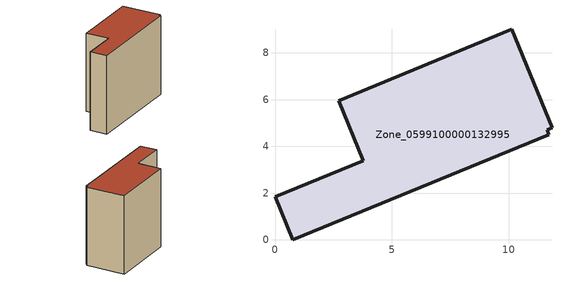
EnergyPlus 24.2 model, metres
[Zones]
Zone_0599100000132995
 floor ground (C_G): 0,1.84 3.77,3.38 2.72,5.94 10.14,9.01 11.86,4.79 11.64,4.7 11.72,4.49 0.75,0 z0
 wall outside (C_F): 3.77,3.38 0,1.84 0.75,0 11.72,4.49 11.64,4.7 11.86,4.79 10.14,9.01 2.72,5.94 3.77,3.38 z0:9.09
 roof outside (C_R): 11.86,4.79 10.14,9.01 2.72,5.94 3.77,3.38 0,1.84 0.75,0 11.72,4.49 11.64,4.7 z9.09
[BUILDING]
Pand.0599100000132995: North Axis=0; Terrain=City; Loads Convergence Tolerance Value=0.04; Temperature Convergence Tolerance Value=0.4; Solar Distribution=FullExterior; Maximum Number of Warmup Days=25; Minimum Number of Warmup Days=1
[Site:Location]
Rotterdam.The.Hague.AP_ZH_NLD Design_Conditions: Latitude=51.96; Longitude=4.45; Time Zone=1; Elevation=-4.5
[SITE:GROUNDTEMPERATURE:BUILDINGSURFACE]
18, 18, 18, 18, 18, 18, 18, 18, 18, 18, 18, 18
[MATERIAL] Thermal Absorptance=0.9; Solar Absorptance=0.7; Visible Absorptance=0.7
Name | Roughness | Thickness | Conductivity | Density | Specific Heat
G.TI.1946 | MediumSmooth | 0.15 | 1 | 540 | 1210
F.TI.1946 | Rough | 0.3 | 0.857143 | 1920 | 840
R.TI.1946 | MediumRough | 0.2 | 0.1 | 1500 | 1000
[CONSTRUCTION]
C_G: G.TI.1946
C_F: F.TI.1946
C_R: R.TI.1946
[ZONE]
Zone_0599100000132995: Type=1; Multiplier=1; Ceiling Height=Autocalculate; Volume=Autocalculate; Floor Area=autocalculate; Part of Total Floor Area=Yes
[ZONEINFILTRATION:DESIGNFLOWRATE]
Infil_Zone_0599100000132995: Zone or ZoneList or Space or SpaceList=Zone_0599100000132995; Schedule=AlwaysOn; Design Flow Rate Calculation Method=Flow/Area; Flow Rate per Floor Area=0.003; Constant Term Coefficient=1; Temperature Term Coefficient=0; Velocity Term Coefficient=0; Velocity Squared Term Coefficient=0
[HVACTEMPLATE:ZONE:IDEALLOADSAIRSYSTEM]
Zone_0599100000132995: Maximum Heating Supply Air Temperature=50; Minimum Cooling Supply Air Temperature=13; Maximum Heating Supply Air Humidity Ratio=0.0156; Minimum Cooling Supply Air Humidity Ratio=0.0077; Heating Limit=NoLimit; Cooling Limit=NoLimit; Dehumidification Control Type=ConstantSensibleHeatRatio; Cooling Sensible Heat Ratio=0.7; Dehumidification Setpoint=60; Humidification Control Type=None; Humidification Setpoint=30; Outdoor Air Method=None; Outdoor Air Flow Rate per Person=0.00944; Outdoor Air Flow Rate per Zone Floor Area=0; Outdoor Air Flow Rate per Zone=0; Demand Controlled Ventilation Type=None; Outdoor Air Economizer Type=NoEconomizer; Heat Recovery Type=None; Sensible Heat Recovery Effectiveness=0.7; Latent Heat Recovery Effectiveness=0.65
[ZONECONTROL:THERMOSTAT]
ThermostatControl_Zone_0599100000132995: Zone or ZoneList=Zone_0599100000132995; Control Type Schedule=DualSetpointControlType; Control 1=Thermostat_Zone_0599100000132995; Temperature Difference Between Cutout And Setpoint=0
[THERMOSTATSETPOINT:DUALSETPOINT]
Thermostat_Zone_0599100000132995: Heating Setpoint Temperature Schedule=HeatingSetpoint_Zone_0599100000132995; Cooling Setpoint Temperature Schedule=CoolingSetpoint_Zone_0599100000132995
[SCHEDULE:COMPACT]
HeatingSetpoint_Zone_0599100000132995: Through: 12/31, For: AllDays, Until: 24:00, 21
CoolingSetpoint_Zone_0599100000132995: Through: 12/31, For: AllDays, Until: 24:00, 24
DualSetpointControlType: Through: 12/31, For: AllDays, Until: 24:00, 4
AlwaysOn: Through: 12/31, For: AllDays, Until: 24:00, 1
